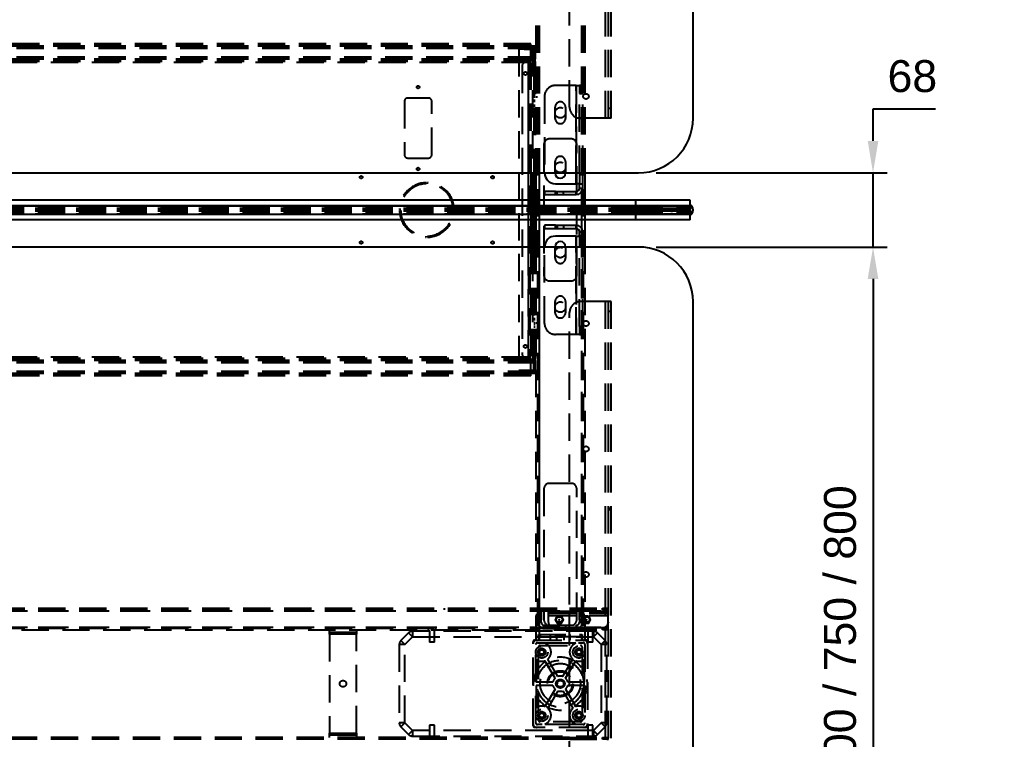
# Model space of a CAD drawing. Header units: millimetres. Extents: x -429 to 4678, y -337 to 3841.
# Drawn here: x 1183 to 2076, y 349 to 1008 of the extents above; entities that cross this region are included whole.
import ezdxf

# ---------------------------------------------------------------- set-up
doc = ezdxf.new("R2010")
doc.units = ezdxf.units.MM
doc.header["$LTSCALE"] = 100
doc.linetypes.add('CENTERX2', pattern=[20.32, 12.7, -2.54, 2.54, -2.54])
doc.linetypes.add('HIDDEN', pattern=[0.375, 0.25, -0.125])
doc.layers.add('FURNISHERS', color=4, linetype='Continuous', lineweight=25)
doc.styles.get("Standard").update_dxf_attribs({"font": 'arial.ttf'})
doc.dimstyles.new('CGJ', dxfattribs={"dimscale": 13, "dimtxt": 2.25, "dimasz": 2.25, "dimexe": 1, "dimexo": 1.25, "dimgap": 1.15, "dimtad": 1, "dimtoh": 1, "dimdec": 1, "dimdsep": 46, "dimtxsty": 'Standard', "dimcen": 0, "dimclrd": 2, "dimclre": 2, "dimclrt": 2, "dimadec": 0, "dimazin": 0, "dimtfac": 1, "dimtdec": 1, "dimtmove": 0, "dimatfit": 0, "dimfxl": 1, "dimtolj": 1, "dimtzin": 0, "dimlwe": -1, "dimarcsym": 2})

# ---------------------------------------------------------------- blocks, each defined once
blk = doc.blocks.new('*D67')
at = {"color": 2, "transparency": 16777216}
for p, q in [((1766.25, 800), (1977.84, 800)), ((1766.25, 0), (1977.84, 0))]:
    blk.add_line(p, q, dxfattribs=at)
at = {"color": 2, "lineweight": -2, "transparency": 16777216}
blk.add_line((1964.84, 770.75), (1964.84, 29.25), dxfattribs=at)
at = {"color": 2, "transparency": 16777216}
for points in [[(1959.96, 770.75), (1969.71, 770.75), (1964.84, 800)], [(1959.96, 29.25), (1969.71, 29.25), (1964.84, 0)]]:
    blk.add_solid(points, dxfattribs=at)
at = {"layer": 'Defpoints', "color": 0, "transparency": 16777216}
for p in [(1750, 800), (1750, 0), (1964.84, 0)]:
    blk.add_point(p, dxfattribs=at)
at = {"color": 2, "transparency": 16777216, "insert": (1934.76, 400), "char_height": 29.25, "attachment_point": 5, "rotation": 90}
blk.add_mtext('\\A1;600/ 700 / 750 / 800', dxfattribs=at)
blk = doc.blocks.new('*D70')
at = {"layer": 'Defpoints', "color": 0, "transparency": 16777216}
for p in [(1750, 868), (1964.84, 868), (1750, 800)]:
    blk.add_point(p, dxfattribs=at)
at = {"layer": 'FURNISHERS', "color": 2, "lineweight": -2, "transparency": 16777216}
for p, q in [((1964.84, 897.25), (1964.84, 926.5)), ((1964.84, 926.5), (2021.91, 926.5)), ((1964.84, 800), (1964.84, 868)), ((1964.84, 770.75), (1964.84, 741.5))]:
    blk.add_line(p, q, dxfattribs=at)
at = {"layer": 'FURNISHERS', "color": 2, "transparency": 16777216}
for p, q in [((1766.25, 868), (1977.84, 868)), ((1766.25, 800), (1977.84, 800))]:
    blk.add_line(p, q, dxfattribs=at)
for points in [[(1959.96, 897.25), (1969.71, 897.25), (1964.84, 868)], [(1959.96, 770.75), (1969.71, 770.75), (1964.84, 800)]]:
    blk.add_solid(points, dxfattribs=at)
at = {"layer": 'FURNISHERS', "color": 2, "transparency": 16777216, "insert": (2000.85, 956.38), "char_height": 29.25, "attachment_point": 5}
blk.add_mtext('\\A1;68', dxfattribs=at)

msp = doc.modelspace()

# ---------------------------------------------------------------- linework, layer by layer
at = {"color": 7, "linetype": 'HIDDEN', "lineweight": -3}
for p, q in [((1720, 918), (1720, 1618)), ((1720, 918), (1720, 1618)), ((1722.5, 918), (1722.5, 1618)), ((1725, 918), (1725, 1618)), ((1687, 928), (1687, 1608)), ((1656, 1228), (1656, 868)), ((1657.6, 1228), (1657.6, 440)), ((1659, 1228), (1659, 440)), ((1659, 1228), (1659, 440)), ((1659, 1228), (1659, 440)), ((1659, 1228), (1659, 868)), ((1698, 1228), (1698, 440)), ((1698, 1228), (1698, 440)), ((1698, 1228), (1698, 440)), ((1698, 1228), (1698, 850.68)), ((1699.4, 1228), (1699.4, 440)), ((1701, 1228), (1701, 868)), ((1655.5, 984), (144.5, 984)), ((1655.5, 983), (144.5, 983)), ((1651.5, 986), (148.5, 986)), ((1651.5, 985), (148.5, 985)), ((1651.5, 984), (148.5, 984)), ((1651.5, 984), (148.5, 984)), ((1640.5, 981.3), (1640.5, 982.5)), ((1640.5, 982.5), (1645.5, 982.5)), ((1645.5, 982.5), (1645.5, 981.3)), ((1645.5, 982.5), (1653.1, 982.5)), ((1648.5, 986), (1648.5, 985)), ((1651.5, 984), (1651.5, 986)), ((1651.5, 972), (1651.5, 984)), ((1653.1, 981.3), (1653.1, 982.5)), ((1653.1, 982.5), (1653.1, 981.3)), ((1655.5, 984), (1655.5, 982)), ((1655.5, 982), (144.5, 982)), ((1655.5, 982), (144.5, 982)), ((1655.5, 982), (144.5, 982)), ((1655.5, 982), (144.5, 982)), ((1655.5, 974), (144.5, 974)), ((1655.5, 974), (144.5, 974)), ((1645.5, 981.3), (1640.5, 981.3)), ((1640.5, 981.12), (1640.5, 686.88)), ((1653.1, 981.12), (1640.5, 981.12)), ((1645.5, 981.3), (1653.1, 981.3)), ((1653.1, 981.12), (1653.1, 686.88)), ((1653.1, 981.12), (1653.1, 868)), ((1655.5, 980.1), (1654.3, 980.1)), ((1654.3, 970), (1654.3, 980.1)), ((1654.3, 980.1), (1655.5, 980.1)), ((1655.5, 982), (1655.5, 974)), ((1655.5, 974), (1655.5, 972)), ((1655.5, 973), (144.5, 973)), ((1655.5, 972), (144.5, 972)), ((1651.5, 972), (148.5, 972)), ((1651.5, 972), (148.5, 972)), ((1651.5, 971), (148.5, 971)), ((1651.5, 970), (148.5, 970)), ((1649.5, 969), (150.5, 969)), ((1649.5, 969), (150.5, 969)), ((1643.5, 966), (1643.5, 702)), ((1649.5, 969), (1646.5, 969)), ((1649.5, 971), (1649.5, 970)), ((1649.5, 969), (1649.5, 970)), ((1649.5, 969), (1651.5, 969)), ((1649.5, 699), (1649.5, 969)), ((1649.5, 969), (1649.5, 699)), ((1649.5, 969), (1649.5, 699)), ((1649.5, 868), (1649.5, 969)), ((1650.5, 969), (1650.5, 699)), ((1651.5, 970), (1651.5, 972)), ((1651.5, 969), (1651.5, 868)), ((1652.5, 973), (1652.5, 972)), ((1654.3, 970), (1655.5, 970)), ((1654.3, 965), (1654.3, 970)), ((1655.5, 965), (1654.3, 965)), ((1654.3, 965), (1654.3, 868)), ((1655.5, 970), (1655.5, 972)), ((1655.5, 970), (1655.5, 965)), ((1655.5, 965), (1655.5, 868)), ((1655.5, 947.5), (1654.3, 947.5)), ((1657.6, 947.3), (1656, 947.3)), ((1693, 948), (1674, 948)), ((1693, 948), (1696, 948)), ((1693, 948), (1693, 858)), ((1693, 868), (1693, 948)), ((1699, 948), (1696, 948)), ((1696, 948), (1696, 940.71)), ((1699, 940.71), (1699, 948)), ((1654.3, 943.75), (1655.5, 943.75)), ((1654.3, 943.75), (1655.5, 943.75)), ((1654.3, 941.25), (1655.5, 941.25)), ((1654.3, 941.25), (1655.5, 941.25)), ((1655.5, 938.99), (1654.3, 938.99)), ((1655.5, 938), (1654.3, 938)), ((1654.3, 937.5), (1655.5, 937.5)), ((1656, 937.7), (1657.6, 937.7)), ((1664, 938), (1664, 868)), ((1696, 940.71), (1699, 940.71)), ((1696, 868), (1696, 940.71)), ((1699, 868), (1699, 940.71)), ((1535.75, 933.5), (1535.75, 884.5)), ((1557.75, 936.5), (1538.75, 936.5)), ((1560.75, 884.5), (1560.75, 933.5)), ((1654.3, 934.5), (1655.5, 934.5)), ((1654.3, 933.5), (1655.5, 933.5)), ((1654.3, 930), (1655.5, 930)), ((1654.3, 929.01), (1655.5, 929.01)), ((1673.75, 917.75), (1673.75, 928.25)), ((1683.25, 928.25), (1683.25, 917.75)), ((1725, 926.85), (1722.5, 926.85)), ((1720, 918), (1697, 918)), ((1725, 918), (1720, 918)), ((1663.5, 894), (1663.5, 774)), ((1688.5, 899), (1668.5, 899)), ((1693.5, 774), (1693.5, 894)), ((1654.3, 884), (1655.5, 884)), ((1538.75, 881.5), (1557.75, 881.5)), ((1654.3, 883), (1655.5, 883)), ((1673.75, 868), (1673.75, 878.25)), ((1683.25, 878.25), (1683.25, 868)), ((1654.3, 874), (1655.5, 874)), ((1654.3, 874), (1655.5, 874)), ((1654.3, 874), (1655.5, 874)), ((1654.3, 874), (1655.5, 874)), ((1555.8, 857.99), (1555.8, 858.99)), ((1556.8, 857.99), (1556.8, 858.99)), ((1654.3, 859.5), (1655.5, 859.5)), ((1654.3, 858.5), (1655.5, 858.5)), ((1696, 858), (1699, 858)), ((1674, 851), (1674, 848)), ((1675.5, 848), (1675.5, 851)), ((1681.5, 848), (1681.5, 851)), ((1693, 848), (1693, 851)), ((1696, 854), (1699, 854)), ((1649.5, 825), (1649.5, 843)), ((1651.5, 843), (1651.5, 825)), ((1653.1, 843), (1653.1, 825)), ((1654.3, 843), (1654.3, 825)), ((1655.5, 843), (1655.5, 825)), ((1656, 843), (1656, 825)), ((1659, 843), (1659, 825)), ((1698, 843), (1698, 825)), ((1701, 843), (1701, 825)), ((1747.5, 836), (1747.5, 843)), ((1747.5, 837.79), (52.5, 837.79)), ((1747.5, 837.76), (52.5, 837.76)), ((1747.5, 835.25), (52.5, 835.25)), ((1747.5, 835.25), (52.5, 835.25)), ((1747.5, 835.25), (52.5, 835.25)), ((1747.5, 834.92), (52.5, 834.92)), ((1747.5, 834.75), (52.5, 834.75)), ((1747.5, 834.75), (52.5, 834.75)), ((1747.5, 833.25), (52.5, 833.25)), ((1747.5, 833.25), (52.5, 833.25)), ((1747.5, 833.08), (52.5, 833.08)), ((1747.5, 832.75), (52.5, 832.75)), ((1747.5, 832.75), (52.5, 832.75)), ((1747.5, 832.75), (52.5, 832.75)), ((900, 837.79), (1747.5, 837.79)), ((900, 836), (1747.5, 836)), ((1747.5, 835.45), (900, 835.45)), ((1747.5, 835.45), (900, 835.45)), ((1747.5, 835.45), (900, 835.45)), ((900, 835.44), (1747.5, 835.44)), ((900, 835.44), (1747.5, 835.44)), ((900, 835.44), (1747.5, 835.44)), ((900, 835.25), (1747.5, 835.25)), ((900, 835.25), (1747.5, 835.25)), ((900, 835.25), (1747.5, 835.25)), ((900, 834.96), (1747.5, 834.96)), ((900, 834.92), (1747.5, 834.92)), ((900, 834.75), (1747.5, 834.75)), ((900, 834.75), (1747.5, 834.75)), ((900, 834.6), (1747.5, 834.6)), ((900, 834.56), (1747.5, 834.56)), ((900, 834.56), (1747.5, 834.56)), ((900, 834.55), (1747.5, 834.55)), ((900, 834.55), (1747.5, 834.55)), ((1747.5, 833.45), (900, 833.45)), ((1747.5, 833.45), (900, 833.45)), ((900, 833.43), (1747.5, 833.43)), ((900, 833.43), (1747.5, 833.43)), ((900, 833.4), (1747.5, 833.4)), ((900, 833.25), (1747.5, 833.25)), ((900, 833.25), (1747.5, 833.25)), ((900, 833.08), (1747.5, 833.08)), ((900, 833.04), (1747.5, 833.04)), ((900, 832.75), (1747.5, 832.75)), ((900, 832.75), (1747.5, 832.75)), ((900, 832.75), (1747.5, 832.75)), ((900, 832.57), (1747.5, 832.57)), ((900, 832.57), (1747.5, 832.57)), ((900, 832.56), (1747.5, 832.56)), ((900, 832.55), (1747.5, 832.55)), ((900, 832.55), (1747.5, 832.55)), ((900, 832.55), (1747.5, 832.55)), ((900, 832), (1747.5, 832)), ((1532.31, 834.5), (1531.31, 834.5)), ((1532.31, 833.5), (1531.31, 833.5)), ((1581.3, 834.5), (1580.29, 834.5)), ((1581.3, 833.5), (1580.29, 833.5)), ((1655.5, 839), (1654.3, 839)), ((1654.3, 835.25), (1655.5, 835.25)), ((1654.3, 835.25), (1655.5, 835.25)), ((1654.3, 832.75), (1655.5, 832.75)), ((1654.3, 832.75), (1655.5, 832.75)), ((1657.6, 838.8), (1656, 838.8)), ((1747.5, 837.79), (1747.5, 838)), ((1747.5, 838), (1747.5, 837.76)), ((1747.5, 837.79), (1747.5, 838)), ((1747.5, 836), (1747.5, 838)), ((1747.5, 837.79), (1798, 837.79)), ((1747.5, 834.92), (1747.5, 837.79)), ((1798, 837.79), (1747.5, 837.79)), ((1747.5, 835.45), (1747.5, 837.79)), ((1798.92, 837.76), (1747.5, 837.76)), ((1747.5, 837.76), (1747.5, 830.24)), ((1747.5, 836), (1797.5, 836)), ((1747.5, 834.56), (1747.5, 836)), ((1747.5, 834.56), (1747.5, 836)), ((1747.5, 835.25), (1747.5, 835.45)), ((1747.5, 835.25), (1747.5, 835.45)), ((1747.5, 835.25), (1747.5, 835.45)), ((1747.5, 835.44), (1747.5, 835.45)), ((1791.98, 835.45), (1747.5, 835.45)), ((1789.48, 835.45), (1747.5, 835.45)), ((1747.5, 835.44), (1791.91, 835.44)), ((1747.5, 834.56), (1747.5, 835.44)), ((1747.5, 835.44), (1789.41, 835.44)), ((1747.5, 834.56), (1747.5, 835.44)), ((1747.5, 835.44), (1786.93, 835.44)), ((1747.5, 834.96), (1747.5, 835.44)), ((1747.5, 834.56), (1747.5, 835.44)), ((1747.5, 834.56), (1747.5, 835.44)), ((1747.5, 834.96), (1747.5, 835.44)), ((1747.5, 835.44), (1747.5, 835.44)), ((1747.5, 835.44), (1747.5, 835.25)), ((1747.5, 835.44), (1747.5, 835.44)), ((1747.5, 835.44), (1747.5, 835.25)), ((1747.5, 835.44), (1747.5, 835.25)), ((1747.5, 834.92), (1747.5, 835.44)), ((1747.5, 835.25), (1747.5, 834.6)), ((1747.5, 835.25), (1792.18, 835.25)), ((1747.5, 835.25), (1789.68, 835.25)), ((1747.5, 835.25), (1747.5, 834.75)), ((1747.5, 835.25), (1747.5, 834.75)), ((1747.5, 835.25), (1787.18, 835.25)), ((1789.68, 835.25), (1747.5, 835.25)), ((1747.5, 835.25), (1747.5, 834.75)), ((1792.18, 835.25), (1747.5, 835.25)), ((1787.18, 835.25), (1747.5, 835.25)), ((1747.5, 835.25), (1747.5, 834.75)), ((1747.5, 835.25), (1747.5, 834.6)), ((1747.5, 834.96), (1785.41, 834.96)), ((1747.5, 833.04), (1747.5, 834.96)), ((1747.5, 833.04), (1747.5, 834.96)), ((1747.5, 834.6), (1747.5, 834.92)), ((1747.5, 834.92), (1798.15, 834.92)), ((1747.5, 834.6), (1747.5, 834.92)), ((1798.15, 834.92), (1747.5, 834.92)), ((1747.5, 834.75), (1789.68, 834.75)), ((1747.5, 834.75), (1787.18, 834.75)), ((1789.68, 834.75), (1747.5, 834.75)), ((1787.18, 834.75), (1747.5, 834.75)), ((1747.5, 834.75), (1747.5, 834.56)), ((1747.5, 834.75), (1747.5, 834.56)), ((1747.5, 834.75), (1747.5, 834.56)), ((1747.5, 834.75), (1747.5, 834.56)), ((1747.5, 834.6), (1797.85, 834.6)), ((1747.5, 834.56), (1789.95, 834.56)), ((1747.5, 834.55), (1747.5, 834.56)), ((1747.5, 834.56), (1787.45, 834.56)), ((1747.5, 834.56), (1747.5, 834.56)), ((1747.5, 834.56), (1747.5, 834.56)), ((1747.5, 834.55), (1789.88, 834.55)), ((1747.5, 834.55), (1787.38, 834.55)), ((1747.5, 832.56), (1747.5, 834.55)), ((1747.5, 832.56), (1747.5, 834.55)), ((1747.5, 833.25), (1747.5, 833.45)), ((1747.5, 833.25), (1747.5, 833.45)), ((1747.5, 833.25), (1747.5, 833.45)), ((1747.5, 833.25), (1747.5, 833.45)), ((1789.88, 833.45), (1747.5, 833.45)), ((1787.38, 833.45), (1747.5, 833.45)), ((1747.5, 832.57), (1747.5, 833.43)), ((1747.5, 833.43), (1789.97, 833.43)), ((1747.5, 832.57), (1747.5, 833.43)), ((1747.5, 833.43), (1787.47, 833.43)), ((1747.5, 832.57), (1747.5, 833.43)), ((1747.5, 832.57), (1747.5, 833.43)), ((1747.5, 833.4), (1797.85, 833.4)), ((1747.5, 833.08), (1747.5, 833.4)), ((1747.5, 833.4), (1747.5, 832.75)), ((1747.5, 833.4), (1747.5, 832.75)), ((1747.5, 833.08), (1747.5, 833.4)), ((1747.5, 833.25), (1789.68, 833.25)), ((1747.5, 833.25), (1747.5, 832.75)), ((1747.5, 833.25), (1787.18, 833.25)), ((1747.5, 833.25), (1747.5, 832.75)), ((1787.18, 833.25), (1747.5, 833.25)), ((1747.5, 833.25), (1747.5, 832.75)), ((1789.68, 833.25), (1747.5, 833.25)), ((1747.5, 833.25), (1747.5, 832.75)), ((1747.5, 833.08), (1798.15, 833.08)), ((1747.5, 830.21), (1747.5, 833.08)), ((1798.15, 833.08), (1747.5, 833.08)), ((1747.5, 832.56), (1747.5, 833.08)), ((1747.5, 832.56), (1747.5, 833.04)), ((1747.5, 833.04), (1785.41, 833.04)), ((1747.5, 832.56), (1747.5, 833.04)), ((1747.5, 832.75), (1747.5, 832.55)), ((1747.5, 832.75), (1792.18, 832.75)), ((1747.5, 832.75), (1789.68, 832.75)), ((1747.5, 832.75), (1747.5, 832.55)), ((1747.5, 832.75), (1787.18, 832.75)), ((1792.18, 832.75), (1747.5, 832.75)), ((1787.18, 832.75), (1747.5, 832.75)), ((1789.68, 832.75), (1747.5, 832.75)), ((1747.5, 832.75), (1747.5, 832.55)), ((1747.5, 832.75), (1747.5, 832.56)), ((1747.5, 832.75), (1747.5, 832.56)), ((1747.5, 832.75), (1747.5, 832.56)), ((1747.5, 832.57), (1791.89, 832.57)), ((1747.5, 832.57), (1789.39, 832.57)), ((1747.5, 832.56), (1747.5, 832.57)), ((1747.5, 832.56), (1747.5, 832.57)), ((1747.5, 832.55), (1747.5, 832.56)), ((1747.5, 832.56), (1786.91, 832.56)), ((1747.5, 832.55), (1791.98, 832.55)), ((1747.5, 832.55), (1789.48, 832.55)), ((1747.5, 832.55), (1786.98, 832.55)), ((1747.5, 832), (1747.5, 832.55)), ((1747.5, 832), (1747.5, 832.55)), ((1747.5, 830.21), (1747.5, 832.55)), ((1747.5, 832), (1797.5, 832)), ((1747.5, 825), (1747.5, 832)), ((1747.5, 830), (1747.5, 832)), ((1780.5, 832), (1780.5, 836)), ((1785.41, 834.96), (1786.93, 835.44)), ((1786.91, 832.56), (1785.41, 833.04)), ((1787.18, 835.25), (1787.18, 834.75)), ((1787.18, 833.25), (1787.18, 832.75)), ((1787.45, 834.56), (1789.41, 835.44)), ((1789.39, 832.57), (1787.47, 833.43)), ((1789.68, 835.25), (1789.68, 834.75)), ((1789.68, 833.25), (1789.68, 832.75)), ((1789.95, 834.56), (1791.91, 835.44)), ((1791.89, 832.57), (1789.97, 833.43)), ((1792.18, 835.25), (1792.18, 834.6)), ((1792.18, 833.4), (1792.18, 832.75)), ((1797.5, 836), (1797.5, 838)), ((1797.5, 830), (1797.5, 832)), ((1798.15, 834.92), (1798, 837.79)), ((1798, 830.21), (1798.15, 833.08)), ((1747.5, 830.24), (52.5, 830.24)), ((1747.5, 830.21), (52.5, 830.21)), ((900, 830.21), (1747.5, 830.21)), ((1654.3, 829), (1655.5, 829)), ((1656, 829.2), (1657.6, 829.2)), ((1798.92, 830.24), (1747.5, 830.24)), ((1747.5, 830.24), (1747.5, 830)), ((1747.5, 830), (1747.5, 830.21)), ((1747.5, 830.21), (1798, 830.21)), ((1798, 830.21), (1747.5, 830.21)), ((1747.5, 830), (1747.5, 830.21)), ((1674, 820), (1674, 817)), ((1675.5, 820), (1675.5, 817)), ((1681.5, 820), (1681.5, 817)), ((1693, 817), (1693, 820)), ((1699, 814), (1696, 814)), ((1698, 817.32), (1698, 440)), ((1555.8, 809.01), (1555.8, 810.01)), ((1556.8, 809.01), (1556.8, 810.01)), ((1654.3, 809.5), (1655.5, 809.5)), ((1654.3, 808.5), (1655.5, 808.5)), ((1693, 810), (1693, 720)), ((1696, 810), (1699, 810)), ((1649.5, 699), (1649.5, 800)), ((1651.5, 800), (1651.5, 699)), ((1653.1, 800), (1653.1, 686.88)), ((1654.3, 800), (1654.3, 703)), ((1655.5, 800), (1655.5, 703)), ((1656, 800), (1656, 440)), ((1659, 800), (1659, 440)), ((1664, 730), (1664, 800)), ((1673.75, 789.75), (1673.75, 800)), ((1683.25, 800), (1683.25, 789.75)), ((1693, 720), (1693, 800)), ((1696, 727.29), (1696, 800)), ((1699, 727.29), (1699, 800)), ((1701, 800), (1701, 440)), ((1654.3, 794), (1655.5, 794)), ((1654.3, 794), (1655.5, 794)), ((1654.3, 794), (1655.5, 794)), ((1654.3, 794), (1655.5, 794)), ((1654.3, 785), (1655.5, 785)), ((1654.3, 784), (1655.5, 784)), ((1668.5, 769), (1688.5, 769)), ((1673.75, 739.75), (1673.75, 750.25)), ((1683.25, 750.25), (1683.25, 739.75)), ((1720, 750), (1697, 750)), ((1720, 50), (1720, 750)), ((1725, 750), (1720, 750)), ((1720, 50), (1720, 750)), ((1722.5, 50), (1722.5, 750)), ((1725, 50), (1725, 750)), ((1722.5, 741.15), (1725, 741.15)), ((1655.5, 738.99), (1654.3, 738.99)), ((1655.5, 738), (1654.3, 738)), ((1654.3, 734.5), (1655.5, 734.5)), ((1654.3, 733.5), (1655.5, 733.5)), ((1687, 60), (1687, 740)), ((1655.5, 730.5), (1654.3, 730.5)), ((1654.3, 730), (1655.5, 730)), ((1654.3, 729.01), (1655.5, 729.01)), ((1654.3, 726.75), (1655.5, 726.75)), ((1654.3, 726.75), (1655.5, 726.75)), ((1654.3, 724.25), (1655.5, 724.25)), ((1654.3, 724.25), (1655.5, 724.25)), ((1657.6, 730.3), (1656, 730.3)), ((1699, 727.29), (1696, 727.29)), ((1696, 727.29), (1696, 720)), ((1699, 720), (1699, 727.29)), ((1654.3, 720.5), (1655.5, 720.5)), ((1656, 720.7), (1657.6, 720.7)), ((1693, 720), (1674, 720)), ((1696, 720), (1693, 720)), ((1696, 720), (1699, 720)), ((1651.5, 698), (148.5, 698)), ((1651.5, 697), (148.5, 697)), ((1649.5, 699), (150.5, 699)), ((1649.5, 699), (150.5, 699)), ((1646.5, 699), (1649.5, 699)), ((1649.5, 698), (1649.5, 699)), ((1651.5, 699), (1649.5, 699)), ((1649.5, 698), (1649.5, 697)), ((1651.5, 696), (1651.5, 698)), ((1654.3, 703), (1655.5, 703)), ((1654.3, 698), (1654.3, 703)), ((1655.5, 698), (1654.3, 698)), ((1654.3, 687.9), (1654.3, 698)), ((1655.5, 703), (1655.5, 698)), ((1655.5, 696), (1655.5, 698)), ((1655.5, 696), (144.5, 696)), ((1655.5, 695), (144.5, 695)), ((1655.5, 694), (144.5, 694)), ((1655.5, 694), (144.5, 694)), ((1651.5, 696), (148.5, 696)), ((1651.5, 696), (148.5, 696)), ((1651.5, 684), (1651.5, 696)), ((1652.5, 696), (1652.5, 695)), ((1654.3, 687.9), (1655.5, 687.9)), ((1654.3, 687.9), (1655.5, 687.9)), ((1655.5, 696), (1655.5, 694)), ((1655.5, 694), (1655.5, 686)), ((1655.5, 686), (144.5, 686)), ((1655.5, 686), (144.5, 686)), ((1655.5, 686), (144.5, 686)), ((1655.5, 686), (144.5, 686)), ((1655.5, 685), (144.5, 685)), ((1655.5, 684), (144.5, 684)), ((1651.5, 684), (148.5, 684)), ((1651.5, 684), (148.5, 684)), ((1651.5, 683), (148.5, 683)), ((1651.5, 682), (148.5, 682)), ((1653.1, 686.88), (1640.5, 686.88)), ((1640.5, 685.5), (1640.5, 686.7)), ((1640.5, 686.7), (1645.5, 686.7)), ((1645.5, 685.5), (1640.5, 685.5)), ((1645.5, 686.7), (1645.5, 685.5)), ((1653.1, 686.7), (1645.5, 686.7)), ((1645.5, 685.5), (1653.1, 685.5)), ((1648.5, 683), (1648.5, 682)), ((1651.5, 682), (1651.5, 684)), ((1653.1, 685.5), (1653.1, 686.7)), ((1653.1, 685.5), (1653.1, 686.7)), ((1655.5, 686), (1655.5, 684)), ((1688.5, 583.5), (1668.5, 583.5)), ((1663.5, 578.5), (1663.5, 458.5)), ((1693.5, 458.5), (1693.5, 578.5)), ((1725, 560.57), (1722.5, 560.57)), ((1722.5, 559.42), (1725, 559.42)), ((78, 466.75), (1722, 466.75)), ((78, 466.75), (1722, 466.75)), ((113, 469.25), (1687, 469.25)), ((113, 467.75), (1687, 467.75)), ((113, 466.75), (1687, 466.75)), ((113, 466.75), (1687, 466.75)), ((1549.5, 469.25), (1549.5, 467.75)), ((1572.5, 467.75), (1572.5, 469.25)), ((1658, 465.5), (1661, 465.5)), ((1658, 464.04), (1658, 465.5)), ((1661, 465.5), (1661, 464.04)), ((1667.5, 466.5), (1667.5, 462.5)), ((1667.5, 466.5), (1722.5, 466.5)), ((1667.5, 464.5), (1722.5, 464.5)), ((1687, 469.25), (1717, 469.25)), ((1687, 467.75), (1717, 467.75)), ((1687, 451.75), (1687, 466.75)), ((1694.5, 469.25), (1694.5, 467.75)), ((1696, 465.5), (1699, 465.5)), ((1696, 464.04), (1696, 465.5)), ((1697, 466.5), (1697, 464.5)), ((1699, 465.5), (1699, 464.04)), ((1715, 464.5), (1715, 466.5)), ((1717, 467.75), (1717, 469.25)), ((1717, 469.25), (1722, 469.25)), ((1722, 467.75), (1717, 467.75)), ((1717.5, 467.75), (1717.5, 469.25)), ((1722, 469.25), (1722, 467.75)), ((1722, 467.75), (1722, 466.75)), ((1722, 466.75), (1722, 451.75)), ((1657.6, 463), (1656, 463)), ((1656, 458), (1657.6, 458)), ((1661, 464.04), (1658, 464.04)), ((1658, 461.96), (1658, 464.04)), ((1658, 464.04), (1661, 464.04)), ((1658, 458.43), (1658, 461.96)), ((1658, 461.96), (1661, 461.96)), ((1661, 461.96), (1658, 461.96)), ((1661, 461.75), (1658, 461.75)), ((1658, 459.25), (1661, 459.25)), ((1661, 458.43), (1658, 458.43)), ((1658, 456.5), (1658, 458.43)), ((1658, 458.43), (1661, 458.43)), ((1661, 456.5), (1658, 456.5)), ((1661, 456.5), (1658, 456.5)), ((1661, 464.04), (1661, 461.96)), ((1661, 461.96), (1661, 458.43)), ((1661, 456.5), (1661, 458.43)), ((1667.5, 462.5), (1722.5, 462.5)), ((1667.5, 462.5), (1667.5, 456.5)), ((1667.5, 462.5), (1722.5, 462.5)), ((1667.5, 462.5), (1722.5, 462.5)), ((1667.5, 462.5), (1722.5, 462.5)), ((1674.04, 458.5), (1675.77, 461.5)), ((1675.77, 455.5), (1674.04, 458.5)), ((1675.77, 461.5), (1679.23, 461.5)), ((1679.23, 455.5), (1675.77, 455.5)), ((1679.23, 461.5), (1680.96, 458.5)), ((1680.96, 458.5), (1679.23, 455.5)), ((1699, 464.04), (1696, 464.04)), ((1696, 461.96), (1696, 464.04)), ((1696, 464.04), (1699, 464.04)), ((1696, 458.43), (1696, 461.96)), ((1696, 461.96), (1699, 461.96)), ((1699, 461.96), (1696, 461.96)), ((1699, 461.75), (1696, 461.75)), ((1696, 459.25), (1699, 459.25)), ((1696, 458.43), (1696, 456.5)), ((1699, 458.43), (1696, 458.43)), ((1696, 458.43), (1699, 458.43)), ((1696, 456.5), (1699, 456.5)), ((1696, 456.5), (1699, 456.5)), ((1699, 464.04), (1699, 461.96)), ((1699, 461.96), (1699, 458.43)), ((1699, 458.43), (1699, 456.5)), ((1699.04, 458.5), (1700.77, 461.5)), ((1700.77, 455.5), (1699.04, 458.5)), ((1701, 463), (1699.4, 463)), ((1699.4, 458), (1701, 458)), ((1700.77, 461.5), (1704.23, 461.5)), ((1704.23, 455.5), (1700.77, 455.5)), ((1704.23, 461.5), (1705.96, 458.5)), ((1705.96, 458.5), (1704.23, 455.5)), ((78, 451.75), (1722, 451.75)), ((78, 451.75), (1722, 451.75)), ((113, 451.75), (1687, 451.75)), ((113, 451.75), (1687, 451.75)), ((113, 450.75), (1687, 450.75)), ((1110, 449.25), (1687, 449.25)), ((1467, 445.25), (1467, 449.25)), ((1467, 447.25), (1492, 447.25)), ((1492, 449.25), (1492, 445.25)), ((1539.54, 446.54), (1532.46, 439.46)), ((1539.54, 446.54), (1543.07, 443)), ((1708.93, 448), (1543.07, 448)), ((1543.07, 448), (1543.07, 443)), ((1557.5, 450.75), (1557.5, 449.25)), ((1558.6, 448), (1558.6, 438)), ((1563.4, 438), (1563.4, 448)), ((1564.5, 449.25), (1564.5, 450.75)), ((1664, 453.5), (1664, 450.5)), ((1664, 453.5), (1693, 453.5)), ((1664, 453.5), (1664, 450.5)), ((1664, 450.5), (1693, 450.5)), ((1672.5, 451.5), (1717.5, 451.5)), ((1673.75, 453.5), (1673.75, 450.5)), ((1683.25, 453.5), (1683.25, 450.5)), ((1687, 450.75), (1717, 450.75)), ((1687, 449.25), (1717, 449.25)), ((1693, 453.5), (1693, 450.5)), ((1693, 453.5), (1693, 450.5)), ((1702.5, 450.75), (1702.5, 449.25)), ((1703.6, 448), (1703.6, 438)), ((1708.4, 438), (1708.4, 448)), ((1708.93, 448), (1708.93, 443)), ((1712.46, 446.54), (1708.93, 443)), ((1709.5, 449.25), (1709.5, 450.75)), ((1719.54, 439.46), (1712.46, 446.54)), ((1717, 449.25), (1717, 450.75)), ((1717, 450.75), (1722, 450.75)), ((1722, 449.25), (1717, 449.25)), ((1722, 451.75), (1722, 450.75)), ((1722, 450.75), (1722, 449.25)), ((1492, 445.25), (1467, 445.25)), ((1467, 445.25), (1467, 354.75)), ((1492, 445.25), (1467, 445.25)), ((1492, 354.75), (1492, 445.25)), ((1532.46, 439.46), (1536, 435.93)), ((1536, 435.93), (1543.07, 443)), ((1543.07, 443), (1708.93, 443)), ((1563.4, 438), (1558.6, 438)), ((1653.5, 361.5), (1653.5, 438.5)), ((1655, 440), (1702, 440)), ((1657.5, 437.5), (1699.5, 437.5)), ((1658.5, 445), (1698.5, 445)), ((1658.5, 443), (1658.5, 445)), ((1658.5, 443), (1658.5, 440)), ((1698.5, 443), (1658.5, 443)), ((1669.5, 440), (1669.5, 445)), ((1675.1, 445), (1675.1, 440)), ((1681.9, 440), (1681.9, 445)), ((1687.5, 440), (1687.5, 445)), ((1698.5, 445), (1698.5, 443)), ((1698.5, 443), (1698.5, 440)), ((1703.5, 438.5), (1703.5, 361.5)), ((1708.4, 438), (1703.6, 438)), ((1708.93, 443), (1716, 435.93)), ((1719.54, 439.46), (1716, 435.93)), ((1531, 435.93), (1531, 364.07)), ((1536, 435.93), (1531, 435.93)), ((1536, 364.07), (1536, 435.93)), ((1656, 364), (1656, 436)), ((1658.5, 366.5), (1658.5, 433.5)), ((1660, 435), (1697, 435)), ((1692.63, 437), (1664.37, 437)), ((1698.5, 433.5), (1698.5, 366.5)), ((1701, 436), (1701, 364)), ((1721, 435.93), (1716, 435.93)), ((1716, 435.93), (1716, 364.07)), ((1721, 364.07), (1721, 435.93)), ((1656.5, 422.13), (1656.5, 401.5)), ((1673.75, 405.14), (1664.44, 421.02)), ((1676.34, 406.66), (1667.03, 422.54)), ((1680.66, 406.66), (1689.98, 422.54)), ((1683.25, 405.14), (1692.56, 421.02)), ((1700.5, 401.5), (1700.5, 422.13)), ((1678.5, 403), (1678.5, 403.54)), ((1671.66, 401.5), (1656.5, 401.5)), ((1671.66, 398.5), (1656.5, 398.5)), ((1656.5, 398.5), (1656.5, 377.87)), ((1673.75, 394.86), (1664.44, 378.98)), ((1676.34, 393.34), (1667.03, 377.46)), ((1680.66, 393.34), (1689.98, 377.46)), ((1683.25, 394.86), (1692.56, 378.98)), ((1700.5, 401.5), (1685.34, 401.5)), ((1700.5, 398.5), (1685.34, 398.5)), ((1700.5, 377.87), (1700.5, 398.5)), ((1536, 364.07), (1531, 364.07)), ((1536, 364.07), (1532.46, 360.54)), ((1532.46, 360.54), (1539.54, 353.46)), ((1543.07, 357), (1536, 364.07)), ((1563.4, 362), (1558.6, 362)), ((1558.6, 362), (1558.6, 352)), ((1563.4, 352), (1563.4, 362)), ((1702, 360), (1655, 360)), ((1699.5, 362.5), (1657.5, 362.5)), ((1697, 365), (1660, 365)), ((1664.37, 363), (1692.63, 363)), ((1708.4, 362), (1703.6, 362)), ((1703.6, 362), (1703.6, 352)), ((1708.4, 352), (1708.4, 362)), ((1716, 364.07), (1708.93, 357)), ((1712.46, 353.46), (1719.54, 360.54)), ((1721, 364.07), (1716, 364.07)), ((1716, 364.07), (1719.54, 360.54)), ((1687, 349.25), (113, 349.25)), ((1687, 350.75), (1110, 350.75)), ((1467, 354.75), (1492, 354.75)), ((1467, 350.75), (1467, 354.75)), ((1467, 354.75), (1492, 354.75)), ((1492, 352.75), (1467, 352.75)), ((1492, 354.75), (1492, 350.75)), ((1543.07, 357), (1539.54, 353.46)), ((1708.93, 357), (1543.07, 357)), ((1543.07, 357), (1543.07, 352)), ((1543.07, 352), (1708.93, 352)), ((1557.5, 350.75), (1557.5, 349.25)), ((1564.5, 349.25), (1564.5, 350.75)), ((1687, 350.75), (1717, 350.75)), ((1687, 349.25), (1717, 349.25)), ((1702.5, 350.75), (1702.5, 349.25)), ((1708.93, 357), (1712.46, 353.46)), ((1708.93, 357), (1708.93, 352)), ((1709.5, 349.25), (1709.5, 350.75)), ((1717, 349.25), (1717, 350.75)), ((1717, 350.75), (1722, 350.75)), ((1722, 349.25), (1717, 349.25)), ((1722, 350.75), (1722, 349.25)), ((1722, 348.25), (1722, 349.25))]:
    msp.add_line(p, q, dxfattribs=at)
at = {"color": 7, "linetype": 'Continuous', "lineweight": -3}
for p, q in [((1800, 918), (1800, 1618)), ((50, 868), (1750, 868)), ((1649.5, 843), (1649.5, 868)), ((1651.5, 868), (1651.5, 843)), ((1653.1, 868), (1653.1, 843)), ((1654.3, 868), (1654.3, 843)), ((1655.5, 868), (1655.5, 843)), ((1656, 868), (1656, 843)), ((1659, 868), (1659, 843)), ((1673.75, 867.75), (1673.75, 868)), ((1683.25, 868), (1683.25, 867.75)), ((1693, 858), (1693, 868)), ((1696, 867.79), (1696, 868)), ((1699, 867.79), (1696, 867.79)), ((1696, 867.79), (1696, 857.8)), ((1699, 867.79), (1699, 868)), ((1699, 857.8), (1699, 867.79)), ((1701, 868), (1701, 843)), ((1674, 858), (1693, 858)), ((1696, 858), (1693, 858)), ((1696, 857.8), (1699, 857.8)), ((1696, 854), (1696, 857.8)), ((1699, 854), (1699, 857.8)), ((1664, 851), (1664, 848)), ((1674, 851), (1664, 851)), ((1674, 848), (1674, 851)), ((1674, 851), (1693, 851)), ((1693, 851), (1693, 848)), ((1696, 854), (1699, 854)), ((1698, 850.68), (1698, 843)), ((1747.5, 843), (52.5, 843)), ((1664, 848), (1674, 848)), ((1674, 848), (1693, 848)), ((1797.5, 843), (1747.5, 843)), ((1747.5, 838), (1747.5, 843)), ((1797.5, 838), (1797.5, 843)), ((900, 838), (1747.5, 838)), ((900, 837.76), (1747.5, 837.76)), ((1747.5, 838), (1747.5, 837.76)), ((1747.5, 838), (1798.5, 838)), ((1747.5, 837.76), (1747.5, 830.24)), ((1747.5, 837.76), (1798.92, 837.76)), ((1747.5, 825), (52.5, 825)), ((900, 830.24), (1747.5, 830.24)), ((900, 830), (1747.5, 830)), ((1649.5, 800), (1649.5, 825)), ((1651.5, 825), (1651.5, 800)), ((1653.1, 825), (1653.1, 800)), ((1654.3, 825), (1654.3, 800)), ((1655.5, 825), (1655.5, 800)), ((1656, 825), (1656, 800)), ((1659, 825), (1659, 800)), ((1698, 825), (1698, 817.32)), ((1701, 825), (1701, 800)), ((1747.5, 830.24), (1798.92, 830.24)), ((1747.5, 830.24), (1747.5, 830)), ((1747.5, 830), (1798.5, 830)), ((1747.5, 825), (1747.5, 830)), ((1797.5, 825), (1747.5, 825)), ((1797.5, 825), (1797.5, 830)), ((1664, 820), (1664, 817)), ((1674, 820), (1664, 820)), ((1664, 817), (1674, 817)), ((1674, 817), (1674, 820)), ((1674, 820), (1693, 820)), ((1674, 817), (1693, 817)), ((1693, 817), (1693, 820)), ((1696, 814), (1699, 814)), ((1696, 810.2), (1696, 814)), ((1699, 810.2), (1699, 814)), ((1693, 810), (1674, 810)), ((1693, 810), (1696, 810)), ((1693, 800), (1693, 810)), ((1699, 810.2), (1696, 810.2)), ((1696, 810.2), (1696, 800.21)), ((1699, 800.21), (1699, 810.2)), ((1750, 800), (50, 800)), ((1673.75, 800), (1673.75, 800.25)), ((1683.25, 800.25), (1683.25, 800)), ((1696, 800.21), (1699, 800.21)), ((1696, 800), (1696, 800.21)), ((1699, 800), (1699, 800.21)), ((1800, 50), (1800, 750)), ((1675.77, 461.5), (1674.04, 458.5)), ((1674.04, 458.5), (1675.77, 455.5)), ((1679.23, 461.5), (1675.77, 461.5)), ((1675.77, 455.5), (1679.23, 455.5)), ((1680.96, 458.5), (1679.23, 461.5)), ((1679.23, 455.5), (1680.96, 458.5)), ((1700.77, 461.5), (1699.04, 458.5)), ((1699.04, 458.5), (1700.77, 455.5)), ((1704.23, 461.5), (1700.77, 461.5)), ((1700.77, 455.5), (1704.23, 455.5)), ((1705.96, 458.5), (1704.23, 461.5)), ((1704.23, 455.5), (1705.96, 458.5))]:
    msp.add_line(p, q, dxfattribs=at)
at = {"color": 7, "linetype": 'HIDDEN', "lineweight": -3}
for centre, radius in [((1646.5, 959), 1.5), ((1548.25, 946.5), 1.25), ((1702, 938), 2.5), ((1678.5, 923), 4.8), ((1678.5, 873), 4.8), ((1548.25, 871.5), 1.25), ((1496.1, 863.9), 1.25), ((1616.5, 863.9), 1.25), ((1496.1, 804.1), 1.25), ((1616.5, 804.1), 1.25), ((1678.5, 795), 4.8), ((1678.5, 745), 4.8), ((1702, 730), 2.5), ((1646.5, 709), 1.5), ((1702, 615), 2.5), ((1702, 500), 2.5), ((1677.5, 459.25), 3), ((1702.5, 459.25), 3), ((1661.5, 429), 5.5), ((1661.5, 429), 3.5), ((1661.5, 429), 2), ((1695.5, 429), 5.5), ((1695.5, 429), 3.5), ((1695.5, 429), 2), ((1678.5, 400), 24.5), ((1678.5, 400), 21.5), ((1678.5, 400), 18.5), ((1678.5, 400), 11.9), ((1678.5, 400), 11), ((1479.5, 400), 3), ((1678.5, 400), 4), ((1678.5, 400), 3), ((1661.5, 371), 5.5), ((1695.5, 371), 5.5), ((1661.5, 371), 3.5), ((1661.5, 371), 2), ((1695.5, 371), 3.5), ((1695.5, 371), 2)]:
    msp.add_circle(centre, radius, dxfattribs=at)
at = {"color": 7, "linetype": 'CENTERX2', "lineweight": -3}
for centre, radius in [((1677.5, 458.5), 3), ((1677.5, 458.5), 2.9), ((1702.5, 458.5), 3), ((1702.5, 458.5), 2.9)]:
    msp.add_circle(centre, radius, dxfattribs=at)
at = {"color": 7, "linetype": 'HIDDEN', "lineweight": -3}
for centre, radius, start, end in [((1653.1, 980.1), 2.4, 0, 90), ((1653.1, 980.1), 1.2, 0, 90), ((1646.5, 966), 3, 90, 180), ((1674, 938), 10, 90, 180), ((1538.75, 933.5), 3, 90, 180), ((1557.75, 933.5), 3, 0, 90), ((1678.5, 928.25), 4.75, 0, 180), ((1697, 928), 10, 180, 270), ((1678.5, 917.75), 4.75, 180, 0), ((1668.5, 894), 5, 90, 180), ((1688.5, 894), 5, 0, 90), ((1538.75, 884.5), 3, 180, 270), ((1557.75, 884.5), 3, 270, 0), ((1678.5, 878.25), 4.75, 0, 180), ((1556.3, 834), 25, 91.14599, 178.85401), ((1556.3, 834), 24, 91.19375, 178.80625), ((1556.3, 834), 25, 1.14599, 88.85401), ((1556.3, 834), 24, 1.19375, 88.80625), ((1556.3, 834), 25, 181.14599, 268.85401), ((1556.3, 834), 24, 181.19375, 268.80625), ((1556.3, 834), 24, 271.19375, 358.80625), ((1556.3, 834), 25, 271.14599, 358.85401), ((1785.68, 834), 1, 105.38761, 254.61239), ((1786.98, 832.75), 0.2, 250.25575, 360), ((1786.98, 835.25), 0.2, 360, 105.38761), ((1787.38, 834.75), 0.2, 180, 291.69528), ((1787.38, 833.25), 0.2, 63.5573, 180), ((1789.48, 832.75), 0.2, 243.5573, 0), ((1789.48, 835.25), 0.2, 0, 111.69528), ((1789.88, 834.75), 0.2, 180, 289.79888), ((1789.88, 833.25), 0.2, 61.69102, 180), ((1791.98, 832.75), 0.2, 243.59038, 0), ((1791.98, 835.25), 0.2, 360, 111.69824), ((1797.85, 834.9), 0.3, 270, 3), ((1797.85, 833.1), 0.3, 357, 90), ((1798.2, 837.8), 0.2, 90, 183), ((1798.2, 830.2), 0.2, 177, 270), ((1678.5, 789.75), 4.75, 180, 0), ((1668.5, 774), 5, 180, 270), ((1688.5, 774), 5, 270, 0), ((1678.5, 750.25), 4.75, 0, 180), ((1697, 740), 10, 90, 180), ((1678.5, 739.75), 4.75, 180, 0), ((1674, 730), 10, 180, 270), ((1646.5, 702), 3, 180, 270), ((1653.1, 687.9), 1.2, 270, 0), ((1653.1, 687.9), 2.4, 270, 0), ((1668.5, 578.5), 5, 90, 180), ((1688.5, 578.5), 5, 0, 90), ((1664, 456.5), 6, 180, 270), ((1664, 456.5), 3, 180, 270), ((1668.5, 458.5), 5, 180, 270), ((1672.5, 456.5), 5, 180, 270), ((1688.5, 458.5), 5, 270, 0), ((1693, 456.5), 6, 270, 0), ((1693, 456.5), 3, 270, 0), ((1717.5, 456.5), 5, 270, 0), ((1543.07, 443), 5, 90, 135), ((1708.93, 443), 5, 45, 90), ((1536, 435.93), 5, 135, 180), ((1655, 438.5), 1.5, 90, 180), ((1657, 436.5), 3.5, 90, 180), ((1657.5, 436), 1.5, 90, 180), ((1699.5, 436), 1.5, 0, 90), ((1700, 436.5), 3.5, 0, 90), ((1702, 438.5), 1.5, 0, 90), ((1716, 435.93), 5, 0, 45), ((1660, 433.5), 1.5, 90, 180), ((1661.5, 429), 8.5, 310.54337, 70.25008), ((1695.5, 429), 8.5, 109.74992, 229.45663), ((1697, 433.5), 1.5, 0, 90), ((1661.5, 429), 8.5, 233.96812, 290.21488), ((1695.5, 429), 8.5, 249.78512, 306.03188), ((1678.5, 400), 7, 132.75275, 167.62637), ((1678.5, 400), 7, 71.9945, 108.0055), ((1678.5, 400), 7, 12.37363, 47.24725), ((1678.5, 400), 7, 192.37363, 227.24725), ((1678.5, 400), 7, 251.9945, 288.0055), ((1678.5, 400), 7, 312.75275, 347.62637), ((1661.5, 371), 8.5, 69.78512, 126.03188), ((1661.5, 371), 8.5, 289.74992, 49.45663), ((1695.5, 371), 8.5, 130.54337, 250.25008), ((1695.5, 371), 8.5, 53.96812, 110.21488), ((1660, 366.5), 1.5, 180, 270), ((1697, 366.5), 1.5, 270, 0), ((1536, 364.07), 5, 180, 225), ((1657, 363.5), 3.5, 180, 270), ((1655, 361.5), 1.5, 180, 270), ((1657.5, 364), 1.5, 180, 270), ((1699.5, 364), 1.5, 270, 0), ((1700, 363.5), 3.5, 270, 0), ((1702, 361.5), 1.5, 270, 0), ((1716, 364.07), 5, 315, 0), ((1543.07, 357), 5, 225, 270), ((1708.93, 357), 5, 270, 315)]:
    msp.add_arc(centre, radius, start, end, dxfattribs=at)
at = {"color": 7, "linetype": 'Continuous', "lineweight": -3}
for centre, radius, start, end in [((1750, 918), 50, 270, 0), ((1674, 868), 10, 180, 270), ((1678.5, 867.75), 4.75, 180, 0), ((1693, 854), 3, 270, 0), ((1693, 854), 6, 270, 0), ((1798.5, 837.5), 0.5, 31.89079, 90), ((1792.88, 834), 7.12, 328.10921, 31.89079), ((1798.5, 830.5), 0.5, 270, 328.10921), ((1693, 814), 6, 0, 90), ((1693, 814), 3, 0, 90), ((1674, 800), 10, 90, 180), ((1678.5, 800.25), 4.75, 0, 180), ((1750, 750), 50, 0, 90)]:
    msp.add_arc(centre, radius, start, end, dxfattribs=at)
at = {"color": 7, "linetype": 'HIDDEN', "lineweight": -3}
for points, knots in [([(1655.5, 980.1), (1655.47, 980.18), (1655.41, 980.33), (1654.97, 980.56), (1654.32, 980.78), (1653.65, 980.97), (1653.24, 981.09), (1653.1, 981.12)], [0, 0, 0, 0, 0.222483, 0.444994, 0.667504, 0.890015, 1, 1, 1, 1]), ([(1654.3, 980.1), (1654.28, 980.2), (1654.23, 980.38), (1653.92, 980.64), (1653.54, 980.89), (1653.24, 981.05), (1653.1, 981.12)], [0, 0, 0, 0, 0.28678, 0.531564, 0.776258, 1, 1, 1, 1]), ([(1653.1, 686.88), (1653.38, 686.95), (1653.94, 687.1), (1654.68, 687.33), (1655.22, 687.56), (1655.47, 687.75), (1655.49, 687.86), (1655.5, 687.9)], [0, 0, 0, 0, 0.222483, 0.444994, 0.667504, 0.890015, 1, 1, 1, 1]), ([(1653.1, 686.88), (1653.28, 686.97), (1653.62, 687.16), (1654.01, 687.42), (1654.26, 687.66), (1654.29, 687.82), (1654.3, 687.9)], [0, 0, 0, 0, 0.28678, 0.531564, 0.776258, 1, 1, 1, 1]), ([(1678.5, 403.43), (1678.13, 403.37), (1677.39, 403.24), (1676.45, 402.59), (1675.77, 401.71), (1675.48, 400.78), (1675.49, 400.21), (1675.5, 400)], [0, 0, 0, 0, 0.220659, 0.441326, 0.661891, 0.873003, 1, 1, 1, 1])]:
    msp.add_open_spline(points, degree=3, knots=knots, dxfattribs=at)
at = {"color": 7, "linetype": 'Continuous', "lineweight": -3}
for p in [(1674.04, 458.5), (1675.77, 461.5), (1675.77, 455.5), (1677.5, 458.5), (1679.23, 461.5), (1679.23, 455.5), (1680.96, 458.5), (1699.04, 458.5), (1700.77, 461.5), (1700.77, 455.5), (1702.5, 458.5), (1704.23, 461.5), (1704.23, 455.5), (1705.96, 458.5)]:
    msp.add_point(p, dxfattribs=at)
at = {"color": 7, "linetype": 'CENTERX2', "lineweight": -3}
for p in [(1677.5, 458.5), (1677.5, 458.5), (1702.5, 458.5), (1702.5, 458.5)]:
    msp.add_point(p, dxfattribs=at)

# ---------------------------------------------------------------- dimensions: what is measured, and where the dimension line sits
dim = msp.add_linear_dim(base=(1964.84, 0), p1=(1750, 800), p2=(1750, 0), angle=90, text='600/ 700 / 750 / <>', dimstyle='CGJ')
dim.commit()
dim.dimension.update_dxf_attribs({"geometry": '*D67', "text_midpoint": (1934.76, 400)})
at = {"layer": 'FURNISHERS'}
dim = msp.add_linear_dim(base=(1964.84, 868), p1=(1750, 800), p2=(1750, 868), angle=90, dimstyle='CGJ', dxfattribs=at)
dim.commit()
dim.dimension.update_dxf_attribs({"geometry": '*D70', "text_midpoint": (2000.85, 956.38)})

doc.saveas('drawing.dxf')
